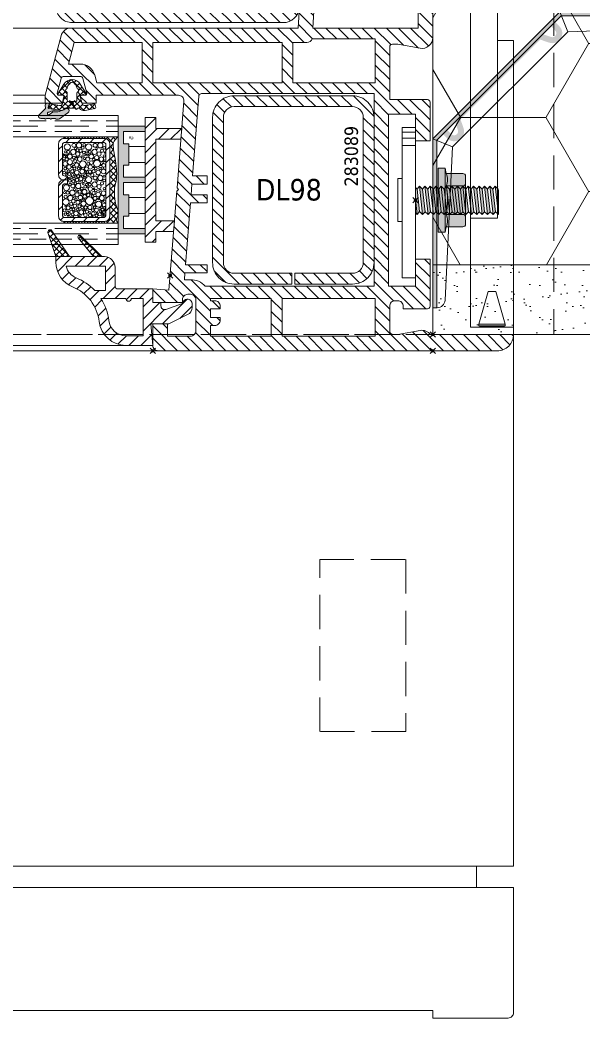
# Model space of a CAD drawing. Header units: millimetres. Extents: x -20000 to 230000, y -17405 to 25402.
# Drawn here: x 45290.8 to 45395.4, y -15539.1 to -15353.6 of the extents above; entities that cross this region are included whole.
import ezdxf

# ---------------------------------------------------------------- set-up
doc = ezdxf.new("R2010")
doc.units = ezdxf.units.MM
doc.header["$PDMODE"] = 35
doc.header["$PDSIZE"] = 0.5
doc.linetypes.add('CACHE', pattern=[9.525, 6.35, -3.175])
doc.layers.get('0').update_dxf_attribs({"lineweight": 13})
doc.layers.add('0 - Invisible', color=43, linetype='Continuous', lineweight=0, plot=False)
for name, color, linetype, lineweight in [('1 - Acier', 160, 'Continuous', 13), ('1 - Cotation et texte', 7, 'Continuous', 13), ('1 - INTERROMPU', 253, 'CACHE', 13), ('1 - Isolant', 132, 'Continuous', 13), ('1 - Joint', 7, 'Continuous', 13), ('1 - Platre', 252, 'Continuous', 13), ('1 - PVC', 7, 'Continuous', 13), ('1 - Silicone', 40, 'Continuous', 13), ('1 - Vitrage', 252, 'Continuous', 13)]:
    doc.layers.add(name, color=color, linetype=linetype, lineweight=lineweight)
doc.layers.add('1 - Cache', color=7, linetype='Continuous', lineweight=0, true_color=0xffffff)
doc.styles.get("Standard").update_dxf_attribs({"font": 'ARIALUNI.TTF'})
doc.styles.add('Texte Poralu', font='tahomabd.ttf')
pattern_1 = [(45, (-2912.3842, -784.6884), (-0.561266, 0.561266), []), (135, (-2912.3842, -784.6884), (-0.561266, -0.561266), [])]

# ---------------------------------------------------------------- blocks, each defined once
blk = doc.blocks.new('Rehau - VR MB 190 - Vue de dessus de la joue droite')
at = {"layer": '1 - PVC', "linetype": 'ByBlock'}
for p, q in [((-8, -93.61), (-8, 1.3)), ((-3, -73.38), (-3, -10.61)), ((0, -40.29), (-3, -40.29)), ((0, -40.29), (0, -193.8)), ((-3, -73.38), (-8, -73.38)), ((-6.45, -93.05), (-4.73, -87.01)), ((-3.27, -87.01), (-4.73, -87.01)), ((-1.55, -93.05), (-3.27, -87.01)), ((0, -93.61), (-8, -93.61)), ((-6.45, -93.35), (-6.45, -93.05)), ((-1.55, -93.05), (-6.45, -93.05)), ((-6.25, -93.41), (-6.45, -93.35)), ((-6.45, -93.35), (-1.55, -93.35)), ((-6.25, -93.61), (-6.25, -93.41)), ((-1.75, -93.41), (-6.25, -93.41)), ((-1.75, -93.41), (-1.55, -93.35)), ((-1.75, -93.61), (-1.75, -93.41)), ((-1.55, -93.35), (-1.55, -93.05)), ((-6.9, -193.8), (0, -193.8)), ((-6.9, -193.8), (-6.9, -197.82)), ((0, -197.82), (-6.9, -197.82)), ((0, -221.06), (0, -197.82)), ((-15, -220.66), (-15, -222.06)), ((-1, -222.06), (-15, -222.06))]:
    blk.add_line(p, q, dxfattribs=at)
at = {"layer": '1 - PVC', "linetype": 'CACHE'}
blk.add_lwpolyline([(-20, -168.8), (-36, -168.8), (-36, -136.8), (-20, -136.8)], close=True, dxfattribs=at)
at = {"layer": '1 - PVC', "linetype": 'ByBlock'}
blk.add_lwpolyline([(-1, -222.06), (-0.8, -222.04), (-0.62, -221.98), (-0.44, -221.89), (-0.29, -221.76), (-0.17, -221.61), (-0.08, -221.44), (-0.02, -221.25), (0, -221.06)], dxfattribs=at)
blk = doc.blocks.new('*U212')
at = {"layer": '1 - PVC', "linetype": 'ByBlock'}
for p, q in [((6.9, -193.8), (758.1, -193.8)), ((758.1, -197.82), (6.9, -197.82)), ((15, -220.66), (750, -220.66))]:
    blk.add_line(p, q, dxfattribs=at)
at = {"linetype": 'ByBlock'}
blk.add_blockref('Rehau - VR MB 190 - Vue de dessus de la joue droite', (765, 0), dxfattribs=at)
blk = doc.blocks.new('*U269')
at = {"layer": '1 - Isolant'}
h = blk.add_hatch(dxfattribs=at)
h.set_pattern_fill('HONEY', color=256, scale=5)
h.set_pattern_definition([(0, (57.5, 40), (23.8125, 13.7482), [15.875, -31.75]), (120, (57.5, 40), (-23.8125, 13.7482), [15.875, -31.75]), (60, (57.5, 40), (5e-08, 27.4963), [-31.75, 15.875])])
h.paths.add_polyline_path([(150, -47), (150, 0), (17.5, 0), (17.5, -47)])
at = {"layer": '1 - Platre'}
h = blk.add_hatch(dxfattribs=at)
h.set_pattern_fill('AR-SAND', color=256, scale=0.1)
h.set_pattern_definition([(37.5, (57.5, 40), (-0.16, 4.89413), [0, -3.8608, 0, -4.318, 0, -4.1275]), (7.5, (57.5, 40), (4.49523, 7.16825), [0, -2.0828, 0, -3.4798, 0, -1.3335]), (327.5, (54.376, 40), (7.90992, 0.01437), [0, -1.27, 0, -4.572, 0, -5.969]), (317.5, (54.376, 40), (7.63556, 2.2293), [0, -0.635, 0, -2.9972, 0, -3.429])])
h.paths.add_polyline_path([(150, -60), (150, -47), (17.5, -47), (17.5, -60)])
at = {"layer": '1 - Isolant'}
blk.add_lwpolyline([(150, 0), (17.5, 0), (17.5, -47), (150, -47)], dxfattribs=at)
at = {"layer": '1 - Platre'}
blk.add_lwpolyline([(150, -47), (17.5, -47), (17.5, -60), (150, -60)], dxfattribs=at)
blk = doc.blocks.new('*U428')
at = {"layer": '1 - Acier', "linetype": 'ByBlock'}
h = blk.add_hatch(color=256, dxfattribs=at)
h.paths.add_polyline_path([(0, -70), (0.74, -70), (0.74, -23.88), (0, -23.58)])
h.paths.add_polyline_path([(23.88, -0.74), (23.58, 0), (0, -23.58), (0.74, -23.88)])
h.paths.add_polyline_path([(55, -0.74), (55, 0), (23.58, 0), (23.88, -0.74)])
blk.add_hatch(color=256, dxfattribs=at).paths.add_polyline_path([(4.54, -19.04, 0.285406), (4.19, -20.55), (4.67, -21.97, -0.793417), (3.45, -22.73), (2.15, -21.43), (1.37, -22.21), (2.67, -23.51, 0.793417), (5.72, -21.62), (5.16, -19.98), (19.98, -5.16), (21.62, -5.72, 0.793417), (23.51, -2.67), (22.21, -1.37), (21.43, -2.15), (22.73, -3.45, -0.793417), (21.97, -4.67), (20.55, -4.19, 0.285406), (19.04, -4.54)])
for p, q in [((0, -23.58), (23.58, 0)), ((23.58, 0), (55, 0)), ((23.58, 0), (25.1, -3.68)), ((55, 0), (55, -0.82)), ((0.74, -23.88), (23.88, -0.74)), ((23.88, -0.74), (55, -0.74)), ((3.68, -25.1), (25.1, -3.68)), ((25.1, -3.68), (53.61, -2.29)), ((0, -70), (0, -23.58)), ((0, -23.58), (3.68, -25.1)), ((0.74, -70), (0.74, -23.88)), ((2.26, -68.57), (3.68, -25.1)), ((0, -70), (0.78, -70))]:
    blk.add_line(p, q, dxfattribs=at)
for centre, start, end in [((53.53, -0.82), 273.1861, 0), ((0.78, -68.53), 270, 358.1199)]:
    blk.add_arc(centre, 1.47, start, end, dxfattribs=at)
blk = doc.blocks.new('*U417')
at = {"layer": '1 - Acier', "linetype": 'ByBlock'}
h = blk.add_hatch(color=256, dxfattribs=at)
h.paths.add_polyline_path([(-0.13, 0), (-2.34, 0), (-2.07, -0.29), (2.1, -0.71), (2.67, -0.31)])
h.paths.add_polyline_path([(-2.6, -0.73), (-2.07, -1.29), (2.15, -1.76), (2.67, -1.32)])
h.paths.add_polyline_path([(-2.6, -1.74), (-2.07, -2.3), (2.15, -2.77), (2.67, -2.32)])
h.paths.add_polyline_path([(-2.6, -2.74), (-2.07, -3.31), (2.15, -3.77), (2.67, -3.33)])
h.paths.add_polyline_path([(-2.6, -3.75), (-2.07, -4.31), (2.15, -4.78), (2.67, -4.34)])
h.paths.add_polyline_path([(-2.6, -4.76), (-2.07, -5.32), (2.15, -5.79), (2.67, -5.34)])
h.paths.add_polyline_path([(-2.6, -5.76), (-2.07, -6.32), (2.15, -6.79), (2.67, -6.35)])
h.paths.add_polyline_path([(-2.6, -6.77), (-2.07, -7.33), (2.15, -7.8), (2.67, -7.35)])
h.paths.add_polyline_path([(-2.6, -7.78), (-2.07, -8.34), (2.15, -8.81), (2.67, -8.36)])
h.paths.add_polyline_path([(-2.6, -8.78), (-2.07, -9.34), (2.15, -9.81), (2.67, -9.37)])
h.paths.add_polyline_path([(-2.6, -9.79), (-2.07, -10.35), (2.15, -10.82), (2.67, -10.37)])
h.paths.add_polyline_path([(-2.6, -10.79), (-2.07, -11.36), (2.15, -11.82), (2.67, -11.38)])
h.paths.add_polyline_path([(-2.6, -11.8), (-2.07, -12.36), (2.15, -12.83), (2.67, -12.39)])
h.paths.add_polyline_path([(-2.6, -12.81), (-2.07, -13.37), (2.15, -13.84), (2.67, -13.39)])
h.paths.add_polyline_path([(-2.6, -13.81), (-2.07, -14.37), (2.15, -14.84), (2.67, -14.4)])
h.paths.add_polyline_path([(-2.6, -14.82), (-2.07, -15.38), (-1.81, -15.41), (2.67, -15.41), (2.67, -15.4)])
for p, q in [((-2.6, -1.74), (-2.57, -1.71)), ((-2.07, -2.3), (-2.6, -1.74)), ((-2.6, -2.74), (-2.07, -2.3)), ((-2.07, -3.31), (-2.6, -2.74)), ((-2.6, -2.74), (2.67, -3.33)), ((-2.6, -3.75), (-2.07, -3.31)), ((2.15, -3.77), (-2.07, -3.31)), ((2.67, -3.33), (2.15, -2.77)), ((2.67, -3.33), (2.15, -3.77)), ((-2.07, -4.31), (-2.6, -3.75)), ((-2.6, -3.75), (2.67, -4.34)), ((-2.6, -4.76), (-2.07, -4.31)), ((-2.07, -5.32), (-2.6, -4.76)), ((-2.6, -4.76), (2.67, -5.34)), ((-2.6, -5.76), (-2.07, -5.32)), ((2.15, -4.78), (-2.07, -4.31)), ((2.15, -5.79), (-2.07, -5.32)), ((2.67, -4.34), (2.15, -3.77)), ((2.67, -4.34), (2.15, -4.78)), ((2.67, -5.34), (2.15, -4.78)), ((2.67, -5.34), (2.15, -5.79)), ((-2.07, -6.32), (-2.6, -5.76)), ((-2.6, -5.76), (2.67, -6.35)), ((-2.6, -6.77), (-2.07, -6.32)), ((-2.07, -7.33), (-2.6, -6.77)), ((-2.6, -6.77), (2.67, -7.35)), ((-2.6, -7.78), (-2.07, -7.33)), ((2.15, -6.79), (-2.07, -6.32)), ((2.15, -7.8), (-2.07, -7.33)), ((2.67, -6.35), (2.15, -5.79)), ((2.67, -6.35), (2.15, -6.79)), ((2.67, -7.35), (2.15, -6.79)), ((2.67, -7.35), (2.15, -7.8)), ((-2.07, -8.34), (-2.6, -7.78)), ((-2.6, -7.78), (2.67, -8.36)), ((-2.6, -8.78), (-2.07, -8.34)), ((-2.07, -9.34), (-2.6, -8.78)), ((-2.6, -8.78), (2.67, -9.37)), ((2.15, -8.81), (-2.07, -8.34)), ((2.67, -8.36), (2.15, -7.8)), ((2.67, -8.36), (2.15, -8.81)), ((2.67, -9.37), (2.15, -8.81)), ((-2.6, -9.79), (-2.07, -9.34)), ((-2.07, -10.35), (-2.6, -9.79)), ((-2.6, -9.79), (2.67, -10.37)), ((-2.6, -10.79), (-2.07, -10.35)), ((-2.07, -11.36), (-2.6, -10.79)), ((-2.6, -10.79), (2.67, -11.38)), ((2.15, -9.81), (-2.07, -9.34)), ((2.15, -10.82), (-2.07, -10.35)), ((2.67, -9.37), (2.15, -9.81)), ((2.67, -10.37), (2.15, -9.81)), ((2.67, -10.37), (2.15, -10.82)), ((2.67, -11.38), (2.15, -10.82)), ((-2.6, -11.8), (-2.07, -11.36)), ((-2.07, -12.36), (-2.6, -11.8)), ((-2.6, -11.8), (2.67, -12.39)), ((-2.6, -12.81), (-2.07, -12.36)), ((-2.07, -13.37), (-2.6, -12.81)), ((-2.6, -12.81), (2.67, -13.39)), ((2.15, -11.82), (-2.07, -11.36)), ((2.15, -12.83), (-2.07, -12.36)), ((2.67, -11.38), (2.15, -11.82)), ((2.67, -12.39), (2.15, -11.82)), ((2.67, -12.39), (2.15, -12.83)), ((2.67, -13.39), (2.15, -12.83)), ((-2.6, -13.81), (-2.07, -13.37)), ((-2.07, -14.37), (-2.6, -13.81)), ((-2.6, -13.81), (2.67, -14.4)), ((-2.6, -14.82), (-2.07, -14.37)), ((-2.07, -15.38), (-2.6, -14.82)), ((-2.6, -14.82), (2.67, -15.4)), ((2.15, -13.84), (-2.07, -13.37)), ((2.15, -14.84), (-2.07, -14.37)), ((2.67, -13.39), (2.15, -13.84)), ((2.67, -14.4), (2.15, -13.84)), ((2.67, -14.4), (2.15, -14.84)), ((2.67, -15.4), (2.15, -14.84)), ((-2.6, -15.41), (-2.6, -15.41)), ((-1.81, -15.41), (-2.07, -15.38)), ((2.67, -15.41), (-1.81, -15.41)), ((2.67, -15.4), (2.67, -15.41))]:
    blk.add_line(p, q, dxfattribs=at)
for points in [[(-13.5, 2.5), (-13.5, 0), (14.46, 0), (14.46, 2.5)], [(2.15, -1.76), (2.67, -2.32), (-2.6, -1.74), (-2.07, -1.29)], [(2.67, -2.32), (-2.6, -1.74), (-2.07, -2.3), (2.15, -2.77)]]:
    blk.add_lwpolyline(points, close=True, dxfattribs=at)
for points in [[(-12.63, 2.5), (-12.63, 0)], [(-11.53, 2.5), (-11.53, 0)], [(-10.18, 2.5), (-10.18, 0)], [(4, 2.5), (4, 3.27), (-4, 3.27), (-4, 2.5)], [(-2.07, -1.29), (-2.6, -0.73), (2.67, -1.32), (2.1, -0.71), (-2.07, -0.29), (-2.34, 0)], [(2.38, 0), (2.67, -0.31), (-0.13, 0)], [(-2.6, -0.73), (-2.07, -0.29)], [(2.67, -0.31), (2.1, -0.71)], [(2.67, -1.32), (2.15, -1.76)]]:
    blk.add_lwpolyline(points, dxfattribs=at)
blk = doc.blocks.new('*U418')
at = {"layer": '1 - Acier', "linetype": 'ByBlock'}
h = blk.add_hatch(color=256, dxfattribs=at)
h.paths.add_polyline_path([(5.93, 1.32), (4.96, 1.49), (4.69, 1.61), (4.4, 1.69), (4.1, 1.74), (3.8, 1.76), (3.5, 1.74), (3.2, 1.69), (2.91, 1.61), (2.64, 1.49), (1.98, 1.61), (1.32, 1.69), (0.66, 1.74), (0, 1.76), (-0.66, 1.74), (-1.32, 1.69), (-1.98, 1.61), (-2.64, 1.49), (-2.91, 1.61), (-3.2, 1.69), (-3.5, 1.74), (-3.8, 1.76), (-4.1, 1.74), (-4.4, 1.69), (-4.69, 1.61), (-4.96, 1.49), (-5.93, 1.32)])
h.paths.add_polyline_path([(-3.14, 5.1, -0.414214), (-2.64, 4.6, -0.414214), (-2.14, 5.1)])
h.paths.add_polyline_path([(2.14, 5.1, -0.414214), (2.64, 4.6, -0.414214), (3.14, 5.1)])
at = {"layer": '1 - Cache'}
h = blk.add_hatch(color=256, dxfattribs=at)
h.paths.add_polyline_path([(2.64, 1.49), (2.91, 1.61), (3.2, 1.69), (3.5, 1.74), (3.8, 1.76), (4.1, 1.74), (4.4, 1.69), (4.69, 1.61), (4.96, 1.49), (4.96, 4.6, 0.414214), (4.46, 5.1), (3.14, 5.1, 0.414214), (2.64, 4.6)])
h.paths.add_polyline_path([(0.66, 1.74), (1.32, 1.69), (1.98, 1.61), (2.64, 1.49), (2.64, 4.6, -0.414214), (3.14, 5.1), (-3.14, 5.1, -0.414214), (-2.64, 4.6), (-2.64, 1.49), (-1.98, 1.61), (-1.32, 1.69), (-0.66, 1.74), (0, 1.76)])
h.paths.add_polyline_path([(-4.96, 1.49), (-4.69, 1.61), (-4.4, 1.69), (-4.1, 1.74), (-3.8, 1.76), (-3.5, 1.74), (-3.2, 1.69), (-2.91, 1.61), (-2.64, 1.49), (-2.64, 4.6, 0.414214), (-3.14, 5.1), (-4.46, 5.1, 0.414214), (-4.96, 4.6)])
h.paths.add_polyline_path([(5.93, 0), (5.93, 1.32), (-5.93, 1.32), (-5.93, 0)])
at = {"layer": '1 - Acier', "linetype": 'ByBlock'}
for points in [[(-5.93, 1.32), (-4.96, 1.49), (-4.69, 1.61), (-4.4, 1.69), (-4.1, 1.74), (-3.8, 1.76), (-3.5, 1.74), (-3.2, 1.69), (-2.91, 1.61), (-2.64, 1.49), (-1.98, 1.61), (-1.32, 1.69), (-0.66, 1.74), (0, 1.76), (0.66, 1.74), (1.32, 1.69), (1.98, 1.61), (2.64, 1.49), (2.64, 4.6, -0.414214), (3.14, 5.1)], [(-4.96, 1.49), (-4.96, 4.6, -0.414214), (-4.46, 5.1), (-3.14, 5.1)], [(5.93, 1.32), (4.96, 1.49), (4.96, 4.6, 0.414214), (4.46, 5.1), (-3.14, 5.1, -0.414214), (-2.64, 4.6), (-2.64, 1.49)]]:
    blk.add_lwpolyline(points, format="xyb", dxfattribs=at)
blk.add_lwpolyline([(-5.93, 1.32), (-5.93, 0), (5.93, 0), (5.93, 1.32)], close=True, dxfattribs=at)
blk.add_lwpolyline([(2.64, 1.49), (2.91, 1.61), (3.2, 1.69), (3.5, 1.74), (3.8, 1.76), (4.1, 1.74), (4.4, 1.69), (4.69, 1.61), (4.96, 1.49)], dxfattribs=at)
blk = doc.blocks.new('*U419')
for name, p, rotation in [('*U417', (0, 0), 90), ('*U418', (4.2, 0), 270)]:
    blk.add_blockref(name, p, dxfattribs=dict(rotation=rotation))
blk = doc.blocks.new('Rehau - DL98')
at = {"layer": '1 - PVC', "linetype": 'ByBlock'}
h = blk.add_hatch(dxfattribs=at)
h.set_pattern_fill('ANSI31', color=256, scale=0.5, angle=270, style=0)
h.set_pattern_definition([(315, (98, 0), (1.122532, 1.122532), [])])
h.paths.add_polyline_path([(1.88, 37.82, 0.396669), (0, 35.82), (0, 0), (1.8, 0, 0.468969), (3.77, 2.36), (3, 6.5), (3, 15), (38, 15), (39.8, 15, 0.468969), (41.77, 17.36), (41, 21.5), (41, 22.5, -0.414214), (41.5, 23), (51.3, 23), (51.3, 16, 0.414214), (51.8, 15.5), (59, 15.5), (59, 18.2), (54, 18.2), (54, 23.2), (68, 23.2), (86, 23.2), (86, 18.2), (81, 18.2), (81, 15.5), (89.7, 15.5, 0.414214), (90.2, 16), (90.2, 20.5), (89.7, 20.5, -0.414214), (88.7, 21.5), (88.7, 22, -0.414214), (89.7, 23), (94.3, 23, -0.414214), (95, 22.3), (95, 21.5), (94.23, 17.36, 0.285002), (95, 15.4), (95, 15), (98, 15), (98, 25.9), (98, 66, 0.414214), (97, 67), (93, 67), (93, 64.3), (95.3, 64.3), (95.3, 60, -0.414214), (94.3, 59), (88.5, 59, -0.414214), (87.5, 60), (87.5, 60.5, -0.414214), (88.5, 61.5), (89, 61.5), (89, 67), (86.5, 67), (86.76, 64), (68.33, 62.55), (68, 62.22), (67.72, 62.5), (51.58, 61.23, -0.437409), (50.5, 62.23), (50.5, 77.5), (52, 77.5), (52, 80.01, 0.339454), (51.85, 80.2), (50.75, 80.49, 0.493145), (50.5, 80.3), (50.5, 79.55, -0.493145), (50.12, 79.26), (47.37, 80, -0.339454), (47, 80.48), (47, 83.52, -0.339454), (47.37, 84), (50.12, 84.74, -0.493145), (50.5, 84.45), (50.5, 83.7, 0.493145), (50.75, 83.51), (51.85, 83.8, 0.339454), (52, 83.99), (52, 87), (50.5, 87), (39.48, 84.05, 0.339454), (38, 82.12), (38, 40)])
h.paths.add_polyline_path([(38, 37.3), (38, 17.7), (2.3, 17.7), (2.3, 35.14)], flags=16)
h.paths.add_polyline_path([(40, 37.41, 0.327538), (40.7, 38.37), (40.7, 41), (48.2, 41), (48.2, 25.7), (46.3, 25.7), (44, 25.7), (40, 25.7)], flags=16)
h.paths.add_polyline_path([(40.7, 43), (40.7, 67), (48.2, 67), (48.2, 43)], flags=16)
h.paths.add_polyline_path([(50.2, 57.57), (50.2, 57.95, -0.391392), (50.66, 58.45), (53.7, 58.69), (53.83, 58.7), (65.5, 59.62), (65.5, 56.9), (67, 56.9), (67, 59.74), (69, 59.89), (69, 56.9), (70.5, 56.9), (70.5, 60.01), (82, 60.92), (82, 56.9), (83.5, 56.9), (83.5, 61.03), (84.8, 61.14), (84.8, 60.5), (84.8, 60, 0.228871), (86, 57.27), (86, 25.9), (50.2, 25.9)], flags=16)
h.paths.add_polyline_path([(40.7, 69), (40.7, 81.58), (44.7, 82.65), (44.7, 80.48, 0.339454), (46.78, 77.78), (48.2, 77.39), (48.2, 69)], flags=16)
h.paths.add_polyline_path([(88.3, 43), (95.3, 43), (95.3, 25.7), (88.3, 25.7)], flags=16)
h.paths.add_polyline_path([(88.3, 45), (88.3, 56.3), (88.7, 56.3), (88.7, 55.5, 0.414214), (89.7, 54.5), (90.2, 54.5), (90.2, 56.3), (91.8, 56.3), (91.8, 54.5), (92.3, 54.5, 0.414214), (93.3, 55.5), (93.3, 56.3), (95.3, 56.3), (95.3, 45)], flags=16)
h.paths.add_polyline_path([(98, 15), (95, 15), (95, 0, 0.414214), (98, 3)], flags=17)
at = {"layer": '0 - Invisible'}
for p in [(52, 82), (84, 63.78), (0, 37.71), (70, 18.2), (95, 15), (98, 15)]:
    blk.add_point(p, dxfattribs=at)
at = {"layer": '0 - Invisible', "linetype": 'ByBlock'}
blk.add_point((98, 67), dxfattribs=at)
at = {"layer": '1 - PVC', "linetype": 'ByBlock'}
for points in [[(98, 66, 0.414214), (97, 67), (93, 67), (93, 64.3), (95.3, 64.3), (95.3, 60, -0.414214), (94.3, 59), (88.5, 59, -0.414214), (87.5, 60), (87.5, 60.5, -0.414214), (88.5, 61.5), (89, 61.5), (89, 67), (86.5, 67), (86.76, 64), (68.33, 62.55), (68, 62.22), (67.72, 62.5), (67.72, 62.5), (51.58, 61.23, -0.437409), (50.5, 62.23), (50.5, 77.5), (52, 77.5), (52, 80.01, 0.339454), (51.85, 80.2), (50.75, 80.49, 0.493145), (50.5, 80.3), (50.5, 79.55, -0.493145), (50.12, 79.26), (47.37, 80, -0.339454), (47, 80.48), (47, 83.52, -0.339454), (47.37, 84), (50.12, 84.74, -0.493145), (50.5, 84.45), (50.5, 83.7, 0.493145), (50.75, 83.51), (51.85, 83.8, 0.339454), (52, 83.99), (52, 87), (50.5, 87), (39.48, 84.05, 0.339454), (38, 82.12), (38, 40), (1.88, 37.82, 0.396669), (0, 35.82), (0, 0), (1.8, 0, 0.468969), (3.77, 2.36), (3, 6.5), (3, 15), (38, 15), (39.8, 15, 0.468969), (41.77, 17.36), (41, 21.5), (41, 22.5, -0.414214), (41.5, 23), (51.3, 23), (51.3, 16, 0.414214), (51.8, 15.5), (59, 15.5), (59, 18.2), (54, 18.2), (54, 23.2), (68, 23.2), (86, 23.2), (86, 18.2), (81, 18.2), (81, 15.5), (89.7, 15.5, 0.414214), (90.2, 16), (90.2, 20.5), (89.7, 20.5, -0.414214), (88.7, 21.5), (88.7, 22, -0.414214), (89.7, 23), (94.3, 23, -0.414214), (95, 22.3), (95, 21.5), (94.23, 17.36, 0.285002), (95, 15.4), (95, 0, 0.414214), (98, 3), (98, 25.9), (98, 66, 0.414214)], [(40.7, 69), (40.7, 81.58), (44.7, 82.65), (44.7, 80.48, 0.339454), (46.78, 77.78), (48.2, 77.39), (48.2, 69), (40.7, 69)], [(50.2, 57.57), (50.2, 57.95, -0.285121), (50.48, 58.4, -0.095602), (50.66, 58.45), (53.7, 58.69), (53.83, 58.7), (65.5, 59.62), (65.5, 56.9), (67, 56.9), (67, 59.74), (69, 59.89), (69, 56.9), (70.5, 56.9), (70.5, 60.01), (82, 60.92), (82, 56.9), (83.5, 56.9), (83.5, 61.03), (84.8, 61.14), (84.8, 60.5), (84.8, 60, 0.228871), (86, 57.27), (86, 25.9), (50.2, 25.9), (50.2, 57.57)], [(88.3, 45), (88.3, 56.3), (88.7, 56.3), (88.7, 55.5, 0.414214), (89.7, 54.5), (90.2, 54.5), (90.2, 56.3), (91.8, 56.3), (91.8, 54.5), (92.3, 54.5, 0.414214), (93.3, 55.5), (93.3, 56.3), (95.3, 56.3), (95.3, 45), (88.3, 45)], [(40, 37.41, 0.327538), (40.7, 38.37), (40.7, 41), (48.2, 41), (48.2, 25.7), (46.3, 25.7), (44, 25.7), (40, 25.7), (40, 37.41, 0.327538)]]:
    blk.add_lwpolyline(points, format="xyb", close=True, dxfattribs=at)
for points in [[(40.7, 43), (40.7, 67), (48.2, 67), (48.2, 43), (40.7, 43)], [(88.3, 43), (95.3, 43), (95.3, 25.7), (88.3, 25.7), (88.3, 43)], [(38, 37.3), (38, 17.7), (2.3, 17.7), (2.3, 35.14), (38, 37.3)]]:
    blk.add_lwpolyline(points, close=True, dxfattribs=at)
blk = doc.blocks.new('Rehau - Renfort TR 35 61')
at = {"layer": '1 - Acier', "linetype": 'ByBlock'}
h = blk.add_hatch(dxfattribs=at)
h.set_pattern_fill('ANSI31', color=256, scale=0.5, style=0)
h.paths.add_polyline_path([(4, 15, 0.414214), (0, 11), (0, 0.25), (2, 0.25), (2, 11, -0.414214), (4, 13), (31, 13, -0.414214), (33, 11), (33, -11, -0.414214), (31, -13), (4, -13, -0.414214), (2, -11), (2, -0.25), (0, -0.25), (0, -11, 0.414214), (4, -15), (31, -15, 0.414214), (35, -11), (35, 11, 0.414214), (31, 15)])
blk.add_lwpolyline([(4, 15), (31, 15, -0.414214), (35, 11), (35, -11, -0.414214), (31, -15), (4, -15, -0.414214), (0, -11), (0, -0.25), (2, -0.25), (2, -11, 0.414214), (4, -13), (31, -13, 0.414214), (33, -11), (33, 11, 0.414214), (31, 13), (4, 13, 0.414214), (2, 11), (2, 0.25), (0, 0.25), (0, 11, -0.414214)], format="xyb", close=True, dxfattribs=at)
blk = doc.blocks.new('Rehau - Coulisse C3')
at = {"layer": '1 - Joint', "linetype": 'ByBlock'}
for points in [[(47.27, -8.5), (44.02, -8.5), (45.15, -16.07, 0.371453), (45.64, -16.5, 0.371453), (46.14, -16.07)], [(46.27, -26, 0.414214), (45.27, -27), (45.27, -27.5), (47.27, -27.5), (47.27, -27, 0.414214)]]:
    blk.add_hatch(color=256, dxfattribs=at).paths.add_polyline_path(points)
at = {"layer": '1 - PVC', "linetype": 'ByBlock'}
h = blk.add_hatch(dxfattribs=at)
h.set_pattern_fill('ANSI31', color=256, scale=0.5, style=0)
h.paths.add_polyline_path([(44.27, 0), (37.27, 0), (0, 0), (0.49, -8), (0.91, -14.96), (2.77, -15.89), (2.36, -9.03, -0.432221), (2.85, -8.5), (8.07, -8.5, -0.414214), (8.57, -9), (8.57, -30.1, -0.414214), (8.07, -30.6), (4.15, -30.6, -0.396433), (3.65, -30.13), (3.26, -23.87), (1.53, -25.02), (2.09, -34.18, 0.396433), (5.09, -37), (44.27, -37, 0.414214), (47.27, -34), (47.27, -27.5), (45.27, -27.5), (43.02, -27.5), (43.02, -29), (45.27, -29), (45.27, -30.6), (37.27, -30.6), (37.27, -29), (39.52, -29), (39.52, -27.5), (35.67, -27.5), (35.67, -30.1, -0.414214), (35.17, -30.6), (17.77, -30.6, -0.414214), (17.27, -30.1), (17.27, -9, -0.414214), (17.77, -8.5), (35.17, -8.5, -0.414214), (35.67, -9), (35.67, -10), (37.27, -10), (37.27, -8.5), (39.52, -8.5), (39.52, -7), (37.27, -7), (37.27, -5.4), (45.27, -5.4), (45.27, -7), (43.02, -7), (43.02, -8.5), (44.02, -8.5), (47.27, -8.5), (47.27, -3, 0.414214)])
h.paths.add_polyline_path([(17.77, -2), (44.27, -2, -0.414214), (45.27, -3), (45.27, -3.8), (37.27, -3.8, 0.414214), (35.67, -5.4), (35.67, -6.4, -0.414214), (35.17, -6.9), (17.77, -6.9, -0.414214), (17.27, -6.4), (17.27, -2.5, -0.414214)], flags=16)
h.paths.add_polyline_path([(15.67, -2.5), (15.67, -6.4, -0.414214), (15.17, -6.9), (2.5, -6.9, -0.396433), (2, -6.43), (1.76, -2.53, -0.432221), (2.26, -2), (15.17, -2, -0.414214)], flags=16)
h.paths.add_polyline_path([(15.67, -9), (15.67, -30.1, -0.414214), (15.17, -30.6), (10.67, -30.6, -0.414214), (10.17, -30.1), (10.17, -9, -0.414214), (10.67, -8.5), (15.17, -8.5, -0.414214)], flags=16)
h.paths.add_polyline_path([(17.77, -32.2), (44.77, -32.2, -0.414214), (45.27, -32.7), (45.27, -34, -0.414214), (44.27, -35), (17.77, -35, -0.414214), (17.27, -34.5), (17.27, -32.7, -0.414214)], flags=16)
h.paths.add_polyline_path([(15.17, -32.2, -0.414214), (15.67, -32.7), (15.67, -34.5, -0.414214), (15.17, -35), (4.21, -35, -0.396433), (3.71, -34.53), (3.6, -32.73, -0.432221), (4.1, -32.2)], flags=16)
at = {"layer": '0 - Invisible'}
blk.add_point((1.22, -19.99), dxfattribs=at)
at = {"layer": '1 - Joint', "linetype": 'ByBlock'}
for p, q in [((44.02, -8.5), (47.27, -8.5)), ((44.02, -8.5), (45.15, -16.07)), ((46.14, -16.07), (47.27, -8.5)), ((45.27, -27), (45.27, -27.5)), ((45.27, -27.5), (47.27, -27.5)), ((47.27, -27.5), (47.27, -27))]:
    blk.add_line(p, q, dxfattribs=at)
for centre, radius, start, end in [((45.64, -16), 0.5, 188.4894, 270), ((45.64, -16), 0.5, 270, 351.5106), ((46.27, -27), 1, 90, 180), ((46.27, -27), 1, 0, 90)]:
    blk.add_arc(centre, radius, start, end, dxfattribs=at)
at = {"layer": '1 - PVC', "linetype": 'ByBlock'}
for points in [[(47.27, -27.5), (47.27, -34, -0.414214), (44.27, -37), (5.09, -37, -0.396433), (2.09, -34.18), (1.53, -25.02), (3.26, -23.87), (3.65, -30.13, 0.396433), (4.15, -30.6), (8.07, -30.6, 0.414214), (8.57, -30.1), (8.57, -9, 0.414214), (8.07, -8.5), (2.85, -8.5, 0.432221), (2.36, -9.03), (2.77, -15.89), (0.91, -14.96), (0.49, -8), (0, 0), (37.27, 0), (44.27, 0, -0.414214), (47.27, -3), (47.27, -8.5)], [(44.02, -8.5), (43.02, -8.5), (43.02, -7), (45.27, -7), (45.27, -5.4), (37.27, -5.4), (37.27, -7), (39.52, -7), (39.52, -8.5), (37.27, -8.5), (37.27, -10), (35.67, -10), (35.67, -9, 0.414214), (35.17, -8.5), (17.77, -8.5, 0.414214), (17.27, -9), (17.27, -30.1, 0.414214), (17.77, -30.6), (35.17, -30.6, 0.414214), (35.67, -30.1), (35.67, -27.5), (39.52, -27.5), (39.52, -29), (37.27, -29), (37.27, -30.6), (45.27, -30.6), (45.27, -29), (43.02, -29), (43.02, -27.5), (45.27, -27.5)]]:
    blk.add_lwpolyline(points, format="xyb", dxfattribs=at)
for points in [[(1.76, -2.53), (2, -6.43, 0.396433), (2.5, -6.9), (15.17, -6.9, 0.414214), (15.67, -6.4), (15.67, -2.5, 0.414214), (15.17, -2), (2.26, -2, 0.432221)], [(37.27, -3.8), (45.27, -3.8), (45.27, -3, 0.414214), (44.27, -2), (17.77, -2, 0.414214), (17.27, -2.5), (17.27, -6.4, 0.414214), (17.77, -6.9), (35.17, -6.9, 0.414214), (35.67, -6.4), (35.67, -5.4, -0.414214)], [(10.67, -8.5, 0.414214), (10.17, -9), (10.17, -30.1, 0.414214), (10.67, -30.6), (15.17, -30.6, 0.414214), (15.67, -30.1), (15.67, -9, 0.414214), (15.17, -8.5)], [(3.71, -34.53, 0.396433), (4.21, -35), (15.17, -35, 0.414214), (15.67, -34.5), (15.67, -32.7, 0.414214), (15.17, -32.2), (4.1, -32.2, 0.432221), (3.6, -32.73)], [(44.77, -32.2), (17.77, -32.2, 0.414214), (17.27, -32.7), (17.27, -34.5, 0.414214), (17.77, -35), (44.27, -35, 0.414214), (45.27, -34), (45.27, -32.7, 0.414214)]]:
    blk.add_lwpolyline(points, format="xyb", close=True, dxfattribs=at)
blk = doc.blocks.new('*U273')
at = {"xscale": -1}
for name, p, rotation in [('Rehau - DL98', (32.5, -5), 90), ('*U428', (17.5, -40), 90), ('*U419', (14.3, -75), 180)]:
    blk.add_blockref(name, p, dxfattribs=dict(at, rotation=rotation))
blk.add_blockref('Rehau - Coulisse C3', (-5.21, -5), dxfattribs=at)
at = {"rotation": 90.00000000000001}
blk.add_blockref('Rehau - Renfort TR 35 61', (-8.4, -90.6), dxfattribs=at)
at = {"layer": '1 - Cotation et texte', "insert": (2.38, -66.83), "char_height": 2.5, "attachment_point": 5, "rotation": 90, "style": 'Texte Poralu'}
blk.add_mtext('283089', dxfattribs=at)
at = {"layer": '1 - Cotation et texte', "insert": (-9.23, -73.1), "char_height": 4, "attachment_point": 5, "style": 'Texte Poralu'}
blk.add_mtext('DL98', dxfattribs=at)
blk = doc.blocks.new('*U291')
at = {"layer": '1 - Acier'}
h = blk.add_hatch(dxfattribs=at)
h.set_pattern_fill('ANSI31', color=256, scale=0.5, style=0)
h.set_pattern_definition([(45, (-53.198, 0), (-1.12253, 1.12253), [])])
h.paths.add_polyline_path([(-1.19, 10.35, -0.414214), (-0.71, 9.87), (-0.71, 9.39), (0, 9.39), (0, 10.11, 0.414214), (-0.95, 11.06), (-6.75, 11.06, 0.414214), (-7.7, 10.11), (-7.7, 2.51, 0.414214), (-6.75, 1.56), (6.75, 1.56, 0.414214), (7.7, 2.51), (7.7, 10.11, 0.414214), (6.75, 11.06), (0.95, 11.06, 0.414214), (0, 10.11), (0, 9.39), (0.71, 9.39), (0.71, 9.87, -0.414214), (1.19, 10.35), (6.51, 10.35, -0.414214), (6.99, 9.87), (6.99, 2.75, -0.414214), (6.51, 2.27), (-6.51, 2.27, -0.414214), (-6.99, 2.75), (-6.99, 9.87, -0.414214), (-6.51, 10.35)])
at = {"layer": '1 - Silicone'}
h = blk.add_hatch(dxfattribs=at)
h.set_pattern_fill('ANSI31', color=256, scale=3, style=0)
h.set_pattern_definition([(135, (89.45962, 19.9178), (0.265165, 0.265165), [])])
h.paths.add_polyline_path([(-8, 2.51), (-7.7, 2.51), (-7.7, 10.11), (-8, 10.11)])
h = blk.add_hatch(dxfattribs=at)
h.set_pattern_fill('ANSI31', color=256, scale=3, style=0)
h.set_pattern_definition([(45, (-89.45962, 19.9178), (-0.265165, 0.265165), [])])
h.paths.add_polyline_path([(8, 10.11), (7.7, 10.11), (7.7, 2.51), (8, 2.51)])
h = blk.add_hatch(dxfattribs=at)
h.set_pattern_fill('ANSI37', color=256, scale=0.25, style=0)
h.set_pattern_definition([(45, (-53.198, 0), (-0.561266, 0.561266), []), (135, (-53.198, 0), (-0.561266, -0.561266), [])])
edge = h.paths.add_edge_path()
edge.add_arc((-6.75, 2.51), 0.95, 180, 270, ccw=False)
edge.add_line((-7.7, 2.51), (-8, 2.51))
edge.add_line((-8, 2.51), (-8, 0))
edge.add_spline(control_points=[(-8, 0), (-7.75, 0.3), (-7.07, 1.12), (-5.05, 0.73), (-1.23, 0.13), (0.48, 0.41), (1.65, 0.75), (4.92, 0.57), (6.11, -0.43), (7.45, 0.54), (7.9, 0.1), (8, 0)], knot_values=[0, 0, 0, 0, 1.112924, 3.032488, 5.381325, 7.006548, 8.100712, 8.980186, 10.784819, 12.190253, 12.587238, 12.587238, 12.587238, 12.587238], degree=3, periodic=0)
edge.add_line((8, 0), (8, 2.51))
edge.add_line((8, 2.51), (7.7, 2.51))
edge.add_arc((6.75, 2.51), 0.95, -90, 0, ccw=False)
edge.add_line((6.75, 1.56), (-6.75, 1.56))
at = {"layer": '0 - Invisible'}
for p, q in [((-8, 2.51), (-8, 0)), ((8, 2.51), (8, 0))]:
    blk.add_line(p, q, dxfattribs=at)
at = {"layer": '1 - Acier'}
blk.add_lwpolyline([(0, 9.39), (0, 10.11, 0.414214), (-0.95, 11.06), (-6.75, 11.06, 0.414214), (-7.7, 10.11), (-7.7, 2.51, 0.414214), (-6.75, 1.56), (6.75, 1.56, 0.414214), (7.7, 2.51), (7.7, 10.11, 0.414214), (6.75, 11.06), (0.95, 11.06, 0.414214), (0, 10.11)], format="xyb", dxfattribs=at)
blk.add_lwpolyline([(0.71, 9.39), (0.71, 9.87, -0.414214), (1.19, 10.35), (6.51, 10.35, -0.414214), (6.99, 9.87), (6.99, 2.75, -0.414214), (6.51, 2.27), (-6.51, 2.27, -0.414214), (-6.99, 2.75), (-6.99, 9.87, -0.414214), (-6.51, 10.35), (-1.19, 10.35, -0.414214), (-0.71, 9.87), (-0.71, 9.39)], format="xyb", close=True, dxfattribs=at)
at = {"layer": '1 - PVC'}
for centre, radius in [((-6.14, 9.44), 0.563), ((-5.22, 9.24), 0.282), ((-5.24, 9.8), 0.205), ((-4.73, 10.08), 0.13), ((-4.7, 9.6), 0.154), ((-4.39, 8.96), 0.435), ((-4.33, 9.97), 0.219), ((-4.32, 9.56), 0.16), ((-3.85, 9.55), 0.293), ((-3.7, 10.13), 0.171), ((-3.32, 8.96), 0.479), ((-2.99, 9.84), 0.435), ((-2.4, 9.14), 0.384), ((-2.12, 9.83), 0.286), ((-1.66, 9.27), 0.23), ((-1.42, 10.03), 0.232), ((-1.32, 9.57), 0.149), ((-1.09, 9.06), 0.286), ((-0.96, 9.65), 0.164), ((1.44, 9.6), 0.563), ((2.36, 9.39), 0.282), ((2.34, 9.96), 0.205), ((3.13, 9.76), 0.302), ((3.33, 8.89), 0.472), ((4.09, 9.72), 0.597), ((4.87, 9.75), 0.154), ((5.18, 9.29), 0.384), ((5.64, 9.96), 0.283), ((6.03, 9.37), 0.243), ((6.36, 9.83), 0.229), ((6.61, 9.29), 0.138), ((-6.44, 7.27), 0.486), ((-6.44, 8.24), 0.358), ((-5.83, 7.94), 0.179), ((-5.53, 7.57), 0.277), ((-5.22, 8.34), 0.486), ((-4.83, 7.5), 0.384), ((-4.17, 8.23), 0.279), ((-4.22, 7.73), 0.13), ((-3.89, 7.12), 0.435), ((-3.54, 7.99), 0.282), ((-2.8, 7.68), 0.397), ((-2.86, 8.38), 0.223), ((-2.4, 8.5), 0.128), ((-2.12, 8.11), 0.256), ((-2.14, 7.35), 0.23), ((-1.63, 8.52), 0.307), ((-1.37, 7.68), 0.435), ((-0.96, 8.47), 0.236), ((-0.68, 7.4), 0.267), ((-0.71, 7.96), 0.186), ((-0.48, 8.7), 0.186), ((-0.3, 8.19), 0.22), ((-0.35, 9.09), 0.156), ((0.01, 7.65), 0.337), ((0.14, 8.96), 0.267), ((0.24, 8.32), 0.276), ((0.6, 7.94), 0.219), ((0.83, 8.93), 0.241), ((1.13, 7.42), 0.486), ((1.13, 8.4), 0.358), ((1.75, 8.09), 0.179), ((2, 7.65), 0.189), ((2.16, 7.12), 0.307), ((2.36, 8.5), 0.486), ((2.75, 7.65), 0.384), ((3.26, 7.02), 0.401), ((3.19, 8.08), 0.209), ((3.59, 7.84), 0.21), ((3.95, 8.32), 0.335), ((4.16, 7.47), 0.361), ((4.47, 8.73), 0.282), ((4.82, 8.05), 0.334), ((4.9, 7.21), 0.276), ((5.18, 8.65), 0.128), ((5.46, 8.27), 0.256), ((5.44, 7.5), 0.23), ((5.95, 8.68), 0.307), ((6.21, 7.83), 0.435), ((6.56, 8.8), 0.219), ((6.72, 8.34), 0.102), ((6.74, 7.37), 0.105), ((-6.55, 6.32), 0.257), ((-6.14, 5.48), 0.563), ((-5.98, 6.58), 0.256), ((-5.42, 6.96), 0.307), ((-5.24, 5.84), 0.205), ((-5.11, 6.37), 0.232), ((-4.7, 5.63), 0.154), ((-4.7, 6.02), 0.138), ((-4.47, 6.53), 0.23), ((-3.87, 5.65), 0.37), ((-3.97, 6.23), 0.189), ((-2.95, 6.56), 0.602), ((-2.98, 5.56), 0.277), ((-2.06, 5.89), 0.366), ((-2.23, 6.89), 0.132), ((-1.6, 6.68), 0.435), ((-1.4, 5.97), 0.162), ((-1.04, 5.61), 0.22), ((-1.02, 6.94), 0.179), ((-0.89, 6.12), 0.276), ((-0.71, 6.6), 0.195), ((-0.07, 5.48), 0.563), ((-0.22, 6.94), 0.362), ((-0.38, 6.3), 0.181), ((0.21, 6.43), 0.257), ((0.49, 7.09), 0.206), ((0.72, 6.5), 0.179), ((0.83, 5.84), 0.205), ((1.26, 6.14), 0.261), ((1.36, 5.63), 0.154), ((1.6, 6.73), 0.256), ((2.21, 6.25), 0.447), ((2.78, 5.56), 0.299), ((2.65, 6.81), 0.164), ((3.06, 6.22), 0.338), ((3.88, 5.32), 0.739), ((3.6, 6.37), 0.171), ((3.9, 6.94), 0.153), ((4.4, 6.44), 0.474), ((5.11, 5.25), 0.387), ((5.11, 6.02), 0.292), ((5.11, 6.68), 0.23), ((5.56, 6.32), 0.154), ((5.98, 6.84), 0.435), ((5.87, 5.79), 0.309), ((6.51, 6.07), 0.344), ((6.64, 7.04), 0.195), ((-6.44, 3.31), 0.486), ((-6.44, 4.28), 0.358), ((-5.83, 3.97), 0.179), ((-5.22, 4.38), 0.486), ((-5.22, 5.27), 0.282), ((-4.83, 3.54), 0.384), ((-4.37, 4.98), 0.435), ((-4.16, 3.99), 0.381), ((-3.8, 4.55), 0.202), ((-3.08, 3.92), 0.63), ((-3.24, 4.96), 0.342), ((-2.4, 5.17), 0.384), ((-2.4, 4.53), 0.128), ((-2.12, 4.15), 0.256), ((-1.63, 4.56), 0.307), ((-1.53, 5.25), 0.309), ((-1.37, 3.71), 0.435), ((-0.94, 4.81), 0.309), ((-0.38, 3.31), 0.486), ((-0.38, 4.28), 0.358), ((0.24, 3.97), 0.179), ((0.85, 4.38), 0.486), ((0.85, 5.27), 0.282), ((1.24, 3.54), 0.384), ((1.67, 5.17), 0.384), ((1.67, 4.53), 0.128), ((1.95, 4.15), 0.256), ((2.44, 4.56), 0.307), ((2.31, 5.3), 0.138), ((2.7, 3.71), 0.435), ((2.62, 5.07), 0.17), ((3, 4.76), 0.216), ((3.4, 4.29), 0.355), ((3.48, 3.68), 0.167), ((4.03, 4.31), 0.192), ((4.5, 3.63), 0.567), ((4.61, 4.52), 0.239), ((5.08, 4.38), 0.236), ((5.62, 4.02), 0.343), ((5.62, 4.69), 0.243), ((6.03, 5.25), 0.179), ((6.23, 4.61), 0.324), ((6.13, 3.97), 0.106), ((6.38, 3.43), 0.307), ((6.59, 5.22), 0.286), ((6.61, 4.05), 0.263), ((6.72, 4.74), 0.114), ((-5.98, 2.61), 0.256), ((-5.42, 3), 0.307), ((-5.1, 2.47), 0.125), ((-4.47, 2.56), 0.23), ((-3.88, 3.12), 0.422), ((-3.58, 2.47), 0.165), ((-3.24, 2.86), 0.171), ((-2.7, 2.67), 0.343), ((-2.78, 3.14), 0.112), ((-2.21, 2.94), 0.203), ((-2.14, 3.38), 0.23), ((-1.6, 2.72), 0.435), ((-0.71, 2.61), 0.2), ((0.09, 2.61), 0.256), ((0.65, 3), 0.307), ((1.6, 2.56), 0.23), ((1.93, 3.38), 0.23), ((2.47, 2.72), 0.435), ((3.36, 3.03), 0.463), ((3.96, 2.51), 0.217), ((4.06, 3), 0.0725), ((4.62, 2.61), 0.33), ((5.03, 3.08), 0.186), ((5.16, 2.51), 0.186), ((5.31, 3.38), 0.181), ((5.51, 2.9), 0.232), ((5.54, 2.46), 0.106), ((5.77, 3.28), 0.186), ((5.98, 2.61), 0.229), ((6, 3), 0.0923), ((6.33, 2.85), 0.149), ((6.59, 2.54), 0.149), ((6.72, 2.9), 0.156)]:
    blk.add_circle(centre, radius, dxfattribs=at)
at = {"layer": '1 - Silicone'}
for points in [[(-8, 10.11), (-7.7, 10.11), (-7.7, 2.51), (-8, 2.51)], [(8, 10.11), (7.7, 10.11), (7.7, 2.51), (8, 2.51)]]:
    blk.add_lwpolyline(points, close=True, dxfattribs=at)
blk.add_open_spline([(-8, 0), (-7.75, 0.3), (-7.07, 1.12), (-5.05, 0.73), (-1.23, 0.13), (0.48, 0.41), (1.65, 0.75), (4.92, 0.57), (6.11, -0.43), (7.45, 0.54), (7.9, 0.1), (8, 0)], degree=3, knots=[0, 0, 0, 0, 1.112924, 3.032488, 5.381325, 7.006548, 8.100712, 8.980186, 10.784819, 12.190253, 12.587238, 12.587238, 12.587238, 12.587238], dxfattribs=at)
blk = doc.blocks.new('*U421')
at = {"layer": '1 - PVC', "linetype": 'ByBlock', "lineweight": -2}
h = blk.add_hatch(color=0, dxfattribs=at)
h.dxf.hatch_style = 1
h.paths.add_polyline_path([(-2.75, 4), (-0.5, 4), (-0.5, 0), (0.5, 0), (0.5, 4), (2.75, 4), (2.75, 3), (6.75, 3), (6.75, 4), (9, 4), (9, 0), (10, 0), (10, 5), (-10, 5), (-10, 0), (-9, 0), (-9, 4), (-6.75, 4), (-6.75, 3), (-2.75, 3)])
at = {"layer": '1 - PVC', "color": 0, "linetype": 'ByBlock', "lineweight": -2}
for p, q in [((10, 5), (-10, 5)), ((-10, 5), (-10, 0)), ((10, 5), (-10, 5)), ((-10, 5), (10, 5)), ((-10, 5), (-10, 0)), ((-9, 0), (-9, 4)), ((-9, 4), (-6.75, 4)), ((-9, 0), (-9, 4)), ((-9, 4), (-6.75, 4)), ((-6.75, 4), (-6.75, 3)), ((-6.75, 4), (-6.75, 3)), ((-2.75, 4), (-0.5, 4)), ((-2.75, 3), (-2.75, 4)), ((-2.75, 4), (-0.5, 4)), ((-2.75, 4), (-2.75, 3)), ((-0.5, 4), (-0.5, 0)), ((-0.5, 4), (-0.5, 0)), ((0.5, 0), (0.5, 4)), ((0.5, 4), (2.75, 4)), ((0.5, 0), (0.5, 4)), ((0.5, 4), (2.75, 4)), ((2.75, 4), (2.75, 3)), ((2.75, 4), (2.75, 3)), ((6.75, 3), (6.75, 4)), ((6.75, 4), (9, 4)), ((6.75, 4), (9, 4)), ((6.75, 4), (6.75, 3)), ((9, 4), (9, 0)), ((9, 4), (9, 0)), ((10, 0), (10, 5)), ((10, 0), (10, 5)), ((-6.75, 3), (-2.75, 3)), ((-6.75, 3), (-2.75, 3)), ((-6.25, 3), (-6.25, 0)), ((-3.25, 3), (-3.25, 0)), ((2.75, 3), (6.75, 3)), ((6.75, 3), (2.75, 3)), ((3.25, 3), (3.25, 0)), ((6.25, 3), (6.25, 0)), ((-10, 0), (-9, 0)), ((-10, 0), (10, 0)), ((-0.5, 0), (0.5, 0)), ((9, 0), (10, 0))]:
    blk.add_line(p, q, dxfattribs=at)
at = {"color": 0, "linetype": 'ByBlock', "lineweight": -2}
blk.add_text('5', height=0.8, dxfattribs=at).set_placement((-8.12, 2.19))
blk = doc.blocks.new('Rehau - Support calle de vitrage')
at = {"layer": '1 - PVC'}
h = blk.add_hatch(dxfattribs=at)
h.set_pattern_fill('ANSI31', color=256, scale=0.5, angle=180, style=0)
h.set_pattern_definition([(225, (-99742.6855, -319414.7135), (1.122532015, -1.122532015), [])])
h.paths.add_polyline_path([(7.57, 4.05), (7.57, 0.6), (9.57, 0.75), (9.57, 4.05), (11.59, 4.05), (11.59, 6.05), (-11.59, 6.05), (-11.59, 4.05), (-9.57, 4.05), (-9.57, -0.75), (-7.57, -0.6), (-7.57, 4.05)])
for p, q in [((-11.59, 4.05), (-11.59, 6.05)), ((-11.59, 6.05), (11.59, 6.05)), ((11.59, 6.05), (11.59, 4.05)), ((-9.57, 4.05), (-11.59, 4.05)), ((-9.57, -0.75), (-9.57, 4.05)), ((7.57, 4.05), (-7.57, 4.05)), ((-7.57, 4.05), (-7.57, -0.6)), ((7.57, 0.6), (7.57, 4.05)), ((11.59, 4.05), (9.57, 4.05)), ((9.57, 4.05), (9.57, 0.75)), ((9.57, 0.75), (7.57, 0.6)), ((-7.57, -0.6), (-9.57, -0.75))]:
    blk.add_line(p, q, dxfattribs=at)
blk.add_lwpolyline([(-11.59, 6.05), (-11.59, 4.05), (-9.57, 4.05), (-9.57, -0.75), (-7.57, -0.6), (-7.57, 4.05), (7.57, 4.05), (7.57, 0.6), (9.57, 0.75), (9.57, 4.05), (11.59, 4.05), (11.59, 6.05)], close=True, dxfattribs=at)
blk = doc.blocks.new('Rehau - Doucine 16.5x18')
at = {"layer": '1 - Joint', "linetype": 'ByBlock'}
h = blk.add_hatch(dxfattribs=at)
h.set_pattern_fill('ANSI37', color=256, scale=0.25, style=0)
h.set_pattern_definition(pattern_1)
h.paths.add_polyline_path([(-8.5, 15.5), (-8.5, 18), (-12.97, 19.48, 0.080019), (-13.1, 19.5, 0.414214), (-13.5, 19.1, 0.24877), (-13.32, 18.77)])
h = blk.add_hatch(dxfattribs=at)
h.set_pattern_fill('ANSI37', color=256, scale=0.25, style=0)
h.set_pattern_definition(pattern_1)
h.paths.add_polyline_path([(-8.5, 9.5), (-8.5, 11), (-12.01, 13.86, 0.631799), (-12.5, 13.62, 0.198912), (-12.41, 13.41)])
at = {"layer": '1 - PVC', "linetype": 'ByBlock'}
h = blk.add_hatch(dxfattribs=at)
h.set_pattern_fill('ANSI31', color=256, scale=0.5, style=0)
h.set_pattern_definition([(45, (-2912.3842, -784.6884), (-1.122532, 1.122532), [])])
h.paths.add_polyline_path([(-3, 7, -0.414214), (-2.5, 6.5), (-2.5, 0), (0, 0), (0, -1.5), (0.66, -1.5, -0.520567), (1.31, -2.44), (0.2, -5.5, 0.381131), (-0.6, -6.4, 0.414214), (0.3, -7.3), (0.94, -7.3, 0.285279), (2.29, -6.46), (4, -3), (4, 0.35), (8, 0), (8, 5, 0.379901), (3.59, 9.96, -0.272736), (-2.87, 14.89, 0.304849), (-7.5, 18), (-8.5, 18), (-8.5, 15.5), (-8.5, 11), (-8.5, 9.5), (-8.5, 9, 0.414214), (-6.5, 7)])
h.paths.add_polyline_path([(-6.7, 8.8), (-6.7, 16.1, -0.237024), (-4.54, 14.21, 0.106788), (-2.2, 10.79), (-2.2, 8.8)], flags=16)
h.paths.add_polyline_path([(-0.7, 9.63, 0.111788), (3.38, 8.18, -0.379901), (6.2, 5), (6.2, 1.8), (-0.7, 1.8), (-0.7, 4, 1), (-0.7, 5)], flags=16)
at = {"layer": '1 - Joint', "linetype": 'ByBlock'}
for points in [[(-8.5, 18), (-12.97, 19.48, 0.080019), (-13.1, 19.5, 0.414214), (-13.5, 19.1, 0.24877), (-13.32, 18.77), (-8.5, 15.5)], [(-8.5, 11), (-12.01, 13.86, 0.172454), (-12.2, 13.92, 0.414214), (-12.5, 13.62, 0.198912), (-12.41, 13.41), (-8.5, 9.5)]]:
    blk.add_lwpolyline(points, format="xyb", dxfattribs=at)
at = {"layer": '1 - PVC', "linetype": 'ByBlock'}
for points in [[(0.3, -7.3, -0.414214), (-0.6, -6.4, -0.381131), (0.2, -5.5), (1.31, -2.44, 0.520567), (0.66, -1.5), (0, -1.5), (0, 0), (-2.5, 0), (-2.5, 6.5, 0.414214), (-3, 7), (-6.5, 7, -0.414214), (-8.5, 9), (-8.5, 9.5), (-8.5, 11), (-8.5, 15.5), (-8.5, 18), (-7.5, 18, -0.304849), (-2.87, 14.89, 0.272736), (3.59, 9.96, -0.379901), (8, 5), (8, 0), (4, 0.35), (4, -3), (2.29, -6.46, -0.285279), (0.94, -7.3)], [(-2.2, 10.79, -0.106788), (-4.54, 14.21, 0.237024), (-6.7, 16.1), (-6.7, 8.8), (-2.2, 8.8)], [(3.38, 8.18, -0.379901), (6.2, 5), (6.2, 1.8), (-0.7, 1.8), (-0.7, 4, 1), (-0.7, 5), (-0.7, 9.63, 0.111788)]]:
    blk.add_lwpolyline(points, format="xyb", close=True, dxfattribs=at)
blk = doc.blocks.new('*U293')
at = {"layer": '1 - Joint', "linetype": 'ByBlock'}
blk.add_hatch(color=256, dxfattribs=at).paths.add_polyline_path([(2.84, 3.14), (2.84, 3.78, 0.57735), (2.84, 4.13), (2.84, 4.79, 0.57735), (2.84, 5.13), (2.84, 5.85, 0.419335), (2.27, 6.28), (0.94, 4.97), (0.31, 5, 0.477659), (0, 4.65), (0.11, 4.02, -0.406954), (0.36, 4.36), (0.75, 4.43, -0.418679), (0.98, 4.27), (1.3, 2.36, -0.125286), (1.66, 4.3, -1.387029), (2.11, 4.3), (1.59, 3.57, -0.153631), (1.05, 1.3, 0.167659), (0.93, 1.03), (0.93, 0.96, 0.744987), (1.78, 0.78), (2.91, 2.37, 0.250622)])
h = blk.add_hatch(dxfattribs=at)
h.set_pattern_fill('ANSI37', color=256, scale=0.25, style=0)
h.paths.add_polyline_path([(0.93, 0.96, -0.041156), (0.93, 1.03), (0.93, 1.36, 0.277105), (1.3, 2.36), (0.98, 4.27, 0.414214), (0.75, 4.43), (0.36, 4.36, 0.406954), (0.11, 4.02), (0.4, 2.34, -0.388879), (0.04, 1.77), (-1.23, 1.43, -0.414214), (-1.53, 1.73), (-1.53, 2.01), (-1.71, 2.01), (-1.54, 2.38, 0.109518), (-1.53, 2.46, 0.414214), (-1.73, 2.66, 0.140872), (-1.83, 2.63), (-3.58, 1.54, 0.258271), (-4.42, 0.01, 0.258271), (-3.58, -1.51), (-1.83, -2.61, 0.140872), (-1.73, -2.64, 0.414214), (-1.53, -2.44, 0.109518), (-1.54, -2.35), (-1.71, -1.99), (-1.53, -1.99), (-1.53, -1.79, -0.414214), (-1.23, -1.49), (0.04, -1.83, -0.388879), (0.4, -2.4), (0.1, -4.07, 0.043661), (0.1, -4.1, 0.36397), (0.27, -4.3), (0.76, -4.39, 0.037727), (0.79, -4.39, 0.370694), (0.99, -4.22), (1.31, -2.39, 0.271381), (0.93, -1.34), (0.93, -0.99, 1), (0.93, -0.59)])
h.paths.add_polyline_path([(-0.37, 0.71), (-0.37, -0.69, -0.414214), (-0.57, -0.89), (-1.9, -0.89, 0.267949), (-2.16, -1.04, -0.267949), (-2.42, -1.19, -0.271324), (-2.68, -1.04, 0.243431), (-2.91, -0.88, -0.210605), (-3.54, -0.52, 0.11634), (-3.65, -0.43, -0.281921), (-3.92, 0.01, -0.281921), (-3.65, 0.46, 0.11634), (-3.54, 0.55, -0.210605), (-2.91, 0.91, 0.243431), (-2.68, 1.06, -0.271324), (-2.42, 1.21, -0.267949), (-2.16, 1.06, 0.267949), (-1.9, 0.91), (-0.57, 0.91, -0.414214)], flags=16)
at = {"layer": '0 - Invisible', "linetype": 'ByBlock'}
blk.add_point((0, 0), dxfattribs=at)
at = {"layer": '1 - Joint', "linetype": 'ByBlock'}
for points in [[(2.11, 4.3), (1.59, 3.57, -0.153631), (1.05, 1.3, 1.13268), (1.78, 0.78), (2.91, 2.37, 0.250622), (2.84, 3.14), (2.84, 3.78, 0.57735), (2.84, 4.13), (2.84, 4.79, 0.57735), (2.84, 5.13), (2.84, 5.85, 0.419335), (2.27, 6.28), (0.94, 4.97), (0.31, 5, 0.477659), (0, 4.65), (0.4, 2.34, -0.388879), (0.04, 1.77), (-1.23, 1.43, -0.414214), (-1.53, 1.73), (-1.53, 2.01), (-1.71, 2.01), (-1.54, 2.38, 0.109518), (-1.53, 2.46, 0.414214), (-1.73, 2.66, 0.140872), (-1.83, 2.63), (-3.58, 1.54, 0.258271), (-4.42, 0.01, 0.258271), (-3.58, -1.51), (-1.83, -2.61, 0.140872), (-1.73, -2.64, 0.414214), (-1.53, -2.44, 0.109518), (-1.54, -2.35), (-1.71, -1.99), (-1.53, -1.99), (-1.53, -1.79, -0.414214), (-1.23, -1.49), (0.04, -1.83, -0.388879), (0.4, -2.4), (0.1, -4.07, 0.043661), (0.1, -4.1, 0.36397), (0.27, -4.3), (0.76, -4.39, 0.037727), (0.79, -4.39, 0.370694), (0.99, -4.22), (1.31, -2.39, 0.271381), (0.93, -1.34), (0.93, -0.99, 1), (0.93, -0.59), (0.93, 1.36, 0.277105), (1.3, 2.36, -0.125286), (1.66, 4.3, -1.387029)], [(-3.65, 0.46, 0.11634), (-3.54, 0.55, -0.210605), (-2.91, 0.91, 0.243431), (-2.68, 1.06, -0.271324), (-2.42, 1.21, -0.267949), (-2.16, 1.06, 0.267949), (-1.9, 0.91), (-0.57, 0.91, -0.414214), (-0.37, 0.71), (-0.37, -0.69, -0.414214), (-0.57, -0.89), (-1.9, -0.89, 0.267949), (-2.16, -1.04, -0.267949), (-2.42, -1.19, -0.271324), (-2.68, -1.04, 0.243431), (-2.91, -0.88, -0.210605), (-3.54, -0.52, 0.11634), (-3.65, -0.43, -0.281921), (-3.92, 0.01, -0.281921)]]:
    blk.add_lwpolyline(points, format="xyb", close=True, dxfattribs=at)
blk.add_lwpolyline([(1.3, 2.36), (0.98, 4.27, 0.414214), (0.75, 4.43), (0.36, 4.36, 0.406954), (0.11, 4.02)], format="xyb", dxfattribs=at)
blk = doc.blocks.new('*U262')
at = {"layer": '0 - Invisible'}
blk.add_point((-5, -3.22), dxfattribs=at)
at = {"layer": '1 - PVC'}
for p, q in [((9, -1), (9, 159)), ((8, 153), (8, 5)), ((-51, 142.88), (-51, 15.12)), ((-8.5, 18), (-8.5, 140)), ((-38.5, 20), (-38.5, 138)), ((-37, 138), (-37, 20))]:
    blk.add_line(p, q, dxfattribs=at)
at = {"layer": '1 - Vitrage', "linetype": 'CACHE', "ltscale": 0.5}
for p, q in [((-33.75, 151.56), (-33.75, 6.44)), ((-31.75, 151.56), (-31.75, 6.44)), ((-13.75, 151.56), (-13.75, 6.44)), ((-11.75, 151.56), (-11.75, 6.44))]:
    blk.add_line(p, q, dxfattribs=at)
at = {"layer": '1 - Vitrage', "linetype": 'CACHE'}
for p, q in [((-32.75, 151.56), (-32.75, 6.44)), ((-12.75, 151.56), (-12.75, 6.44))]:
    blk.add_line(p, q, dxfattribs=at)
at = {"layer": '1 - Vitrage'}
for points in [[(-34.75, 151.56), (-30.75, 151.56), (-30.75, 6.44), (-34.75, 6.44)], [(-10.75, 151.56), (-14.75, 151.56), (-14.75, 6.44), (-10.75, 6.44)]]:
    blk.add_lwpolyline(points, close=True, dxfattribs=at)
at = {"rotation": 8.375947357756315e-07}
for name, p in [('*U293', (-37, 14.98)), ('Rehau - Doucine 16.5x18', (0, 0)), ('*U291', (-22.75, 6.44)), ('*U421', (-22.75, 1.44)), ('Rehau - Support calle de vitrage', (-22.75, -4.61))]:
    blk.add_blockref(name, p, dxfattribs=at)

msp = doc.modelspace()

# ---------------------------------------------------------------- linework, layer by layer
at = {"layer": '1 - INTERROMPU'}
msp.add_line((44610.04, -15412.07), (45390, -15412.07), dxfattribs=at)
msp.add_lwpolyline([(44610, -15312.07), (44650, -15312.07), (44650, -15352.07), (45350, -15352.07), (45350, -15312.07), (45390, -15312.07), (45390, -15412.07), (44610, -15412.07)], close=True, dxfattribs=at)

# ---------------------------------------------------------------- block references
for name, p in [('*U273', (45350, -15312.07)), ('*U212', (44617.5, -15317.07)), ('*U269', (45350, -15352.07))]:
    msp.add_blockref(name, p)
at = {"xscale": -1, "rotation": 90}
msp.add_blockref('*U262', (45315.5, -15406.07), dxfattribs=at)

doc.saveas('drawing.dxf')
